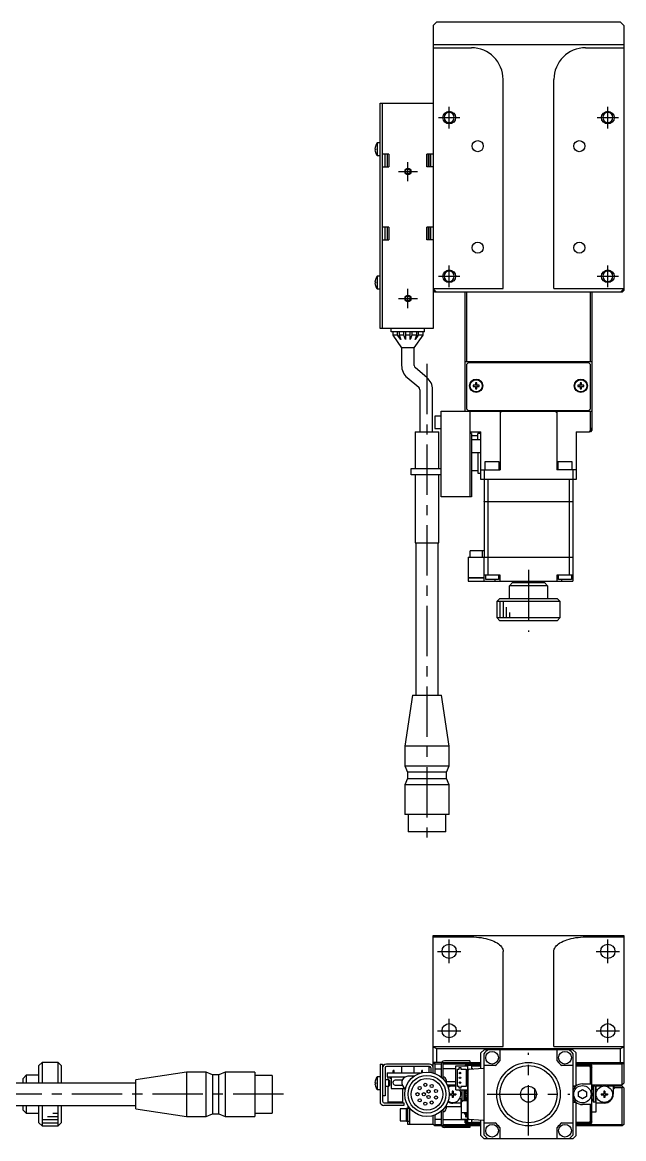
# Model space of a CAD drawing. Extents: x 0 to 759, y -8 to 648.
# Drawn here: x 176.2 to 365.8, y 296.2 to 647.8 of the extents above; entities that cross this region are included whole.
import ezdxf

# ---------------------------------------------------------------- set-up
doc = ezdxf.new("R2010")
doc.units = 0
doc.header["$LTSCALE"] = 0.5
doc.linetypes.add('CENTER', pattern=[50.8, 31.75, -6.35, 6.35, -6.35])
for name, color, linetype in [('MSM_CENTER', 1, 'CENTER'), ('MSM_CONTINUOUS', 7, 'CONTINUOUS'), ('MSM_NARROW', 5, 'CONTINUOUS')]:
    doc.layers.add(name, color=color, linetype=linetype)

msp = doc.modelspace()

# ---------------------------------------------------------------- linework, layer by layer
at = {"layer": 'MSM_CENTER'}
for p, q in [((310.796693, 614.440488), (310.796693, 621.240488)), ((360.796693, 614.440488), (360.796693, 621.240488)), ((307.396693, 617.840488), (314.196693, 617.840488)), ((357.396693, 617.840488), (364.196693, 617.840488)), ((297.796693, 597.840488), (297.796693, 603.840488)), ((294.796693, 600.840488), (300.796693, 600.840488)), ((310.796693, 564.440488), (310.796693, 571.240488)), ((360.796693, 564.440488), (360.796693, 571.240488)), ((307.396693, 567.840488), (314.196693, 567.840488)), ((357.396693, 567.840488), (364.196693, 567.840488)), ((297.796693, 557.840488), (297.796693, 563.840488)), ((294.796693, 560.840488), (300.796693, 560.840488)), ((303.796693, 540.240488), (303.796693, 389.290488)), ((335.796693, 475.340488), (335.796693, 455.840488)), ((310.796693, 351.475418), (310.796693, 358.875418)), ((360.796693, 351.475418), (360.796693, 358.875418)), ((307.096693, 355.175418), (314.496693, 355.175418)), ((357.096693, 355.175418), (364.496693, 355.175418)), ((310.796693, 326.475418), (310.796693, 333.875418)), ((360.796693, 326.475418), (360.796693, 333.875418)), ((307.096693, 330.175418), (314.496693, 330.175418)), ((357.096693, 330.175418), (364.496693, 330.175418)), ((335.796693, 297.175419), (335.796693, 323.175419)), ((258.55, 310.175419), (117.45, 310.175419)), ((322.796693, 310.175419), (348.796693, 310.175419))]:
    msp.add_line(p, q, dxfattribs=at)
at = {"layer": 'MSM_CONTINUOUS'}
for p, q in [((306.796693, 647.840488), (305.796693, 646.840488)), ((364.796693, 647.840488), (306.796693, 647.840488)), ((365.796693, 646.840488), (364.796693, 647.840488)), ((305.796693, 646.840488), (305.796693, 551.340488)), ((365.796693, 646.840488), (365.796693, 563.340488)), ((305.796693, 640.840488), (365.796693, 640.840488)), ((305.796693, 639.840488), (317.796693, 639.840488)), ((353.796693, 639.840488), (365.796693, 639.840488)), ((327.796693, 564.039997), (327.796693, 629.840488)), ((343.796693, 564.039997), (343.796693, 629.840488)), ((288.996693, 551.340488), (288.996693, 622.340488)), ((288.996693, 622.340488), (305.796693, 622.340488)), ((289.796693, 551.340488), (289.796693, 622.340488)), ((287.54096, 608.790488), (287.54096, 608.769196)), ((288.098693, 609.840488), (288.098693, 605.840488)), ((288.996693, 609.840488), (288.098693, 609.840488)), ((287.409217, 608.040488), (287.54096, 608.040488)), ((287.54096, 607.640488), (287.409217, 607.640488)), ((287.54096, 608.040488), (287.54096, 607.640488)), ((287.54096, 606.911779), (287.54096, 606.890488)), ((288.098693, 605.840488), (288.996693, 605.840488)), ((291.796693, 606.340488), (289.796693, 606.340488)), ((290.596693, 602.340488), (290.596693, 606.340488)), ((291.296693, 606.340488), (291.296693, 602.340488)), ((291.796693, 606.340488), (291.796693, 602.340488)), ((303.796693, 602.340488), (303.796693, 606.340488)), ((305.796693, 606.340488), (303.796693, 606.340488)), ((304.296693, 602.340488), (304.296693, 606.340488)), ((304.496693, 602.340488), (304.496693, 606.340488)), ((304.996693, 602.340488), (304.996693, 606.340488)), ((289.796693, 602.340488), (291.796693, 602.340488)), ((305.796693, 602.340488), (303.796693, 602.340488)), ((291.796693, 583.340488), (289.796693, 583.340488)), ((290.596693, 579.340488), (290.596693, 583.340488)), ((291.296693, 583.340488), (291.296693, 579.340488)), ((291.796693, 583.340488), (291.796693, 579.340488)), ((305.796693, 583.340488), (303.796693, 583.340488)), ((303.796693, 579.340488), (303.796693, 583.340488)), ((304.296693, 579.340488), (304.296693, 583.340488)), ((304.496693, 579.340488), (304.496693, 583.340488)), ((304.996693, 579.340488), (304.996693, 583.340488)), ((289.796693, 579.340488), (291.796693, 579.340488)), ((305.796693, 579.340488), (303.796693, 579.340488)), ((287.54096, 566.790488), (287.54096, 566.769196)), ((288.098693, 567.840488), (288.098693, 563.840488)), ((288.996693, 567.840488), (288.098693, 567.840488)), ((287.409217, 566.040488), (287.54096, 566.040488)), ((287.54096, 565.640488), (287.409217, 565.640488)), ((287.54096, 566.040488), (287.54096, 565.640488)), ((287.54096, 564.911779), (287.54096, 564.890488)), ((288.098693, 563.840488), (288.996693, 563.840488)), ((305.796693, 564.039997), (327.796693, 564.039997)), ((305.796693, 563.840488), (306.796693, 562.840488)), ((305.796693, 563.340488), (306.296693, 562.840488)), ((306.046693, 563.090488), (306.296693, 563.340488)), ((365.296693, 562.840488), (306.296693, 562.840488)), ((315.796693, 525.340488), (315.796693, 562.840488)), ((316.296693, 562.840488), (316.296693, 540.840488)), ((343.796693, 564.039997), (365.796693, 564.039997)), ((355.296693, 540.840488), (355.296693, 562.840488)), ((355.796693, 562.840488), (355.796693, 519.340488)), ((364.796693, 562.840488), (365.796693, 563.840488)), ((365.296693, 563.340488), (365.546693, 563.090488)), ((365.296693, 562.840488), (365.796693, 563.340488)), ((305.796693, 551.340488), (288.996693, 551.340488)), ((292.546693, 550.340488), (292.546693, 551.340488)), ((303.046693, 550.340488), (292.546693, 550.340488)), ((293.046693, 550.340488), (293.046693, 549.340488)), ((294.546693, 549.340488), (293.046693, 549.340488)), ((293.046693, 549.340488), (295.796693, 545.340488)), ((294.546693, 549.340488), (294.546693, 550.340488)), ((295.546693, 547.885942), (294.546693, 549.340488)), ((295.046693, 550.340488), (295.046693, 549.340488)), ((296.546693, 549.340488), (295.046693, 549.340488)), ((295.046693, 549.340488), (295.546693, 547.885942)), ((296.546693, 549.340488), (296.546693, 550.340488)), ((297.046693, 547.885942), (296.546693, 549.340488)), ((297.046693, 550.340488), (297.046693, 547.885942)), ((298.546693, 549.340488), (297.046693, 549.340488)), ((298.546693, 547.885942), (298.546693, 550.340488)), ((299.046693, 549.340488), (298.546693, 547.885942)), ((299.046693, 550.340488), (299.046693, 549.340488)), ((300.546693, 549.340488), (299.046693, 549.340488)), ((299.796693, 545.340488), (302.546693, 549.340488)), ((300.046693, 547.885942), (300.546693, 549.340488)), ((301.046693, 549.340488), (300.046693, 547.885942)), ((300.546693, 549.340488), (300.546693, 550.340488)), ((301.046693, 550.340488), (301.046693, 549.340488)), ((302.546693, 549.340488), (301.046693, 549.340488)), ((302.546693, 549.340488), (302.546693, 550.340488)), ((303.046693, 550.340488), (303.046693, 551.340488)), ((299.796693, 545.340488), (295.796693, 545.340488)), ((295.796693, 545.340488), (295.796693, 539.739411)), ((299.796693, 539.739411), (299.796693, 545.340488)), ((303.755964, 535.95088), (300.153905, 538.973366)), ((355.796693, 540.840488), (315.796693, 540.840488)), ((316.796693, 540.540488), (316.296693, 540.040488)), ((316.296693, 540.040488), (316.296693, 526.040488)), ((354.796693, 540.540488), (316.796693, 540.540488)), ((321.546693, 540.840488), (321.546693, 540.540488)), ((322.046693, 540.840488), (322.046693, 540.540488)), ((327.546693, 540.540488), (327.546693, 540.840488)), ((330.996693, 540.840488), (330.796693, 540.640488)), ((340.796693, 540.640488), (330.796693, 540.640488)), ((330.796693, 540.640488), (330.796693, 540.540488)), ((340.796693, 540.640488), (340.596693, 540.840488)), ((340.796693, 540.540488), (340.796693, 540.640488)), ((344.046693, 540.840488), (344.046693, 540.540488)), ((349.546693, 540.540488), (349.546693, 540.840488)), ((350.046693, 540.540488), (350.046693, 540.840488)), ((355.296693, 540.040488), (354.796693, 540.540488)), ((355.296693, 526.040488), (355.296693, 540.040488)), ((297.582755, 535.909188), (301.184813, 532.886702)), ((301.542026, 532.120658), (301.542026, 518.840488)), ((305.542026, 518.840488), (305.542026, 532.120658)), ((319.056693, 533.580488), (318.377508, 533.580488)), ((318.377508, 533.100488), (319.056693, 533.100488)), ((319.056693, 534.259672), (319.056693, 533.580488)), ((319.056693, 533.100488), (319.056693, 532.421303)), ((319.536693, 533.580488), (319.536693, 534.259672)), ((320.215877, 533.580488), (319.536693, 533.580488)), ((319.536693, 532.421303), (319.536693, 533.100488)), ((319.536693, 533.100488), (320.215877, 533.100488)), ((352.056693, 533.580488), (351.377508, 533.580488)), ((351.377508, 533.100488), (352.056693, 533.100488)), ((352.056693, 534.259672), (352.056693, 533.580488)), ((352.056693, 533.100488), (352.056693, 532.421303)), ((352.536693, 533.580488), (352.536693, 534.259672)), ((353.215877, 533.580488), (352.536693, 533.580488)), ((352.536693, 532.421303), (352.536693, 533.100488)), ((352.536693, 533.100488), (353.215877, 533.100488)), ((308.296693, 498.340488), (308.296693, 525.340488)), ((308.296693, 525.340488), (355.796693, 525.340488)), ((316.296693, 526.040488), (316.796693, 525.540488)), ((316.796693, 525.540488), (354.796693, 525.540488)), ((317.296693, 525.340488), (317.296693, 498.340488)), ((321.546693, 525.540488), (321.546693, 525.340488)), ((325.796693, 525.540488), (325.796693, 525.340488)), ((326.796693, 525.540488), (326.796693, 525.340488)), ((326.896693, 525.340488), (326.896693, 506.840488)), ((326.896693, 524.840488), (327.396693, 525.340488)), ((328.296693, 525.540488), (328.296693, 525.340488)), ((343.296693, 525.340488), (343.296693, 525.540488)), ((344.196693, 525.340488), (344.696693, 524.840488)), ((344.696693, 525.340488), (344.696693, 506.840488)), ((344.796693, 525.540488), (344.796693, 525.340488)), ((345.796693, 525.340488), (345.796693, 525.540488)), ((350.046693, 525.340488), (350.046693, 525.540488)), ((354.796693, 525.540488), (355.296693, 526.040488)), ((355.296693, 519.45286), (355.296693, 525.340488)), ((306.296693, 523.740488), (306.296693, 519.940488)), ((308.296693, 523.740488), (306.296693, 523.740488)), ((300.046693, 518.840488), (307.546693, 518.840488)), ((300.046693, 518.840488), (300.046693, 507.340488)), ((306.296693, 519.940488), (308.296693, 519.940488)), ((307.546693, 507.340488), (307.546693, 518.840488)), ((317.296693, 518.840486), (320.796693, 518.840486)), ((317.796693, 518.340488), (317.296693, 518.340488)), ((317.796693, 518.340488), (317.796693, 498.340488)), ((319.796693, 517.590488), (317.796693, 517.590488)), ((319.796693, 516.340488), (319.796693, 518.340488)), ((320.796693, 518.340488), (319.796693, 518.340488)), ((320.796693, 503.840488), (320.796693, 518.840486)), ((350.796693, 518.840486), (350.796693, 503.840488)), ((350.796693, 518.840486), (354.990505, 518.840486)), ((354.990505, 518.840486), (355.296693, 519.45286)), ((355.296693, 518.840488), (354.990505, 518.840486)), ((355.296693, 519.45286), (355.796693, 519.95286)), ((355.796693, 519.340488), (355.296693, 518.840488)), ((320.796693, 516.340488), (317.796693, 516.340488)), ((317.796693, 512.340488), (320.796693, 512.340488)), ((319.796693, 512.340488), (319.796693, 505.840488)), ((298.796693, 505.340488), (298.796693, 507.340488)), ((298.796693, 507.340488), (308.296693, 507.340488)), ((319.796693, 506.590488), (317.796693, 506.590488)), ((320.796693, 506.840488), (326.896693, 506.840488)), ((321.796693, 506.840488), (321.796693, 496.850488)), ((326.546693, 509.340488), (322.046693, 509.340488)), ((322.046693, 509.340488), (322.046693, 506.840488)), ((326.546693, 506.840488), (326.546693, 509.340488)), ((350.796693, 506.840488), (344.696693, 506.840488)), ((349.546693, 509.340488), (345.046693, 509.340488)), ((345.046693, 509.340488), (345.046693, 506.840488)), ((349.546693, 506.840488), (349.546693, 509.340488)), ((349.796693, 506.840488), (349.796693, 496.850488)), ((308.296693, 505.340488), (298.796693, 505.340488)), ((300.046693, 505.340488), (300.046693, 483.840488)), ((307.546693, 483.840488), (307.546693, 505.340488)), ((319.796693, 505.840488), (320.796693, 505.840488)), ((350.796693, 503.840488), (320.796693, 503.840488)), ((322.95146, 503.840488), (322.95146, 496.850488)), ((348.641925, 503.840488), (348.641925, 496.850488)), ((317.796693, 498.340488), (308.296693, 498.340488)), ((321.796693, 496.850488), (349.796693, 496.850488)), ((321.796693, 496.840488), (321.796693, 479.350488)), ((349.796693, 496.840488), (321.796693, 496.840488)), ((321.806693, 496.840488), (321.806693, 496.850488)), ((322.95146, 496.840488), (322.95146, 479.350488)), ((322.955353, 496.840488), (322.955353, 496.850488)), ((348.638032, 496.840488), (348.638032, 496.850488)), ((348.641925, 496.840488), (348.641925, 479.350488)), ((349.786693, 496.840488), (349.786693, 496.850488)), ((349.796693, 496.840488), (349.796693, 479.350488)), ((300.046693, 483.840488), (307.546693, 483.840488)), ((300.296693, 483.840488), (300.296693, 435.840488)), ((307.296693, 435.840488), (307.296693, 483.840488)), ((316.796693, 479.340488), (316.796693, 472.850488)), ((316.796693, 479.340488), (349.796693, 479.340488)), ((317.396693, 479.340488), (317.396693, 481.340488)), ((321.796693, 481.340488), (317.396693, 481.340488)), ((317.796693, 479.340488), (317.796693, 479.350488)), ((317.796693, 479.350488), (349.796693, 479.350488)), ((321.296693, 479.350488), (321.296693, 481.340488)), ((321.796693, 471.840488), (321.796693, 479.340488)), ((321.806693, 479.340488), (321.806693, 479.350488)), ((322.95146, 479.340488), (322.95146, 473.840488)), ((322.955353, 479.340488), (322.955353, 479.350488)), ((348.638032, 479.340488), (348.638032, 479.350488)), ((348.641925, 479.340488), (348.641925, 473.840488)), ((349.786693, 479.340488), (349.786693, 479.350488)), ((349.796693, 479.340488), (349.796693, 471.840488)), ((316.796693, 472.850488), (321.796693, 472.850488)), ((316.796693, 472.840488), (316.796693, 471.840488)), ((321.796693, 472.840488), (316.796693, 472.840488)), ((316.796693, 471.840488), (349.796693, 471.840488)), ((316.806693, 472.840488), (316.806693, 472.850488)), ((321.796693, 473.840488), (326.796693, 473.840488)), ((322.296693, 472.340488), (322.296693, 473.840488)), ((326.296693, 472.340488), (322.296693, 472.340488)), ((325.296693, 471.840488), (325.296693, 472.340488)), ((326.296693, 473.840488), (326.296693, 472.340488)), ((326.796693, 473.840488), (326.796693, 471.840488)), ((330.796693, 471.340488), (329.796693, 470.340488)), ((330.796693, 471.340488), (340.796693, 471.340488)), ((333.296693, 471.340488), (333.296693, 471.840488)), ((337.796693, 471.340488), (337.796693, 471.840488)), ((341.796693, 470.340488), (340.796693, 471.340488)), ((344.796693, 471.840488), (344.796693, 473.840488)), ((344.796693, 473.840488), (349.796693, 473.840488)), ((345.296693, 472.340488), (345.296693, 473.840488)), ((349.296693, 472.340488), (345.296693, 472.340488)), ((346.296693, 471.840488), (346.296693, 472.340488)), ((349.296693, 473.840488), (349.296693, 472.340488)), ((329.796693, 466.340488), (329.796693, 470.340488)), ((341.796693, 470.340488), (329.796693, 470.340488)), ((341.796693, 470.340488), (341.796693, 466.340488)), ((326.796693, 466.340488), (325.796693, 465.340488)), ((345.796693, 465.340488), (325.796693, 465.340488)), ((325.796693, 465.340488), (325.796693, 460.340488)), ((326.796693, 466.340488), (344.796693, 466.340488)), ((345.796693, 465.340488), (344.796693, 466.340488)), ((345.796693, 460.340488), (345.796693, 465.340488)), ((325.796693, 460.340488), (345.796693, 460.340488)), ((325.796693, 460.340488), (326.796693, 459.340488)), ((344.796693, 459.340488), (326.796693, 459.340488)), ((344.796693, 459.340488), (345.796693, 460.340488)), ((299.226693, 435.840488), (296.796693, 419.840488)), ((299.226693, 435.840488), (308.366693, 435.840488)), ((310.796693, 419.840488), (308.366693, 435.840488)), ((310.796693, 419.840488), (296.796693, 419.840488)), ((296.796693, 419.840488), (296.796693, 413.640488)), ((310.796693, 413.640488), (310.796693, 419.840488)), ((296.796693, 413.640488), (310.796693, 413.640488)), ((296.796693, 413.640488), (297.646693, 411.640488)), ((309.946693, 411.640488), (297.646693, 411.640488)), ((297.646693, 411.640488), (297.646693, 409.640488)), ((309.946693, 411.640488), (310.796693, 413.640488)), ((309.946693, 409.640488), (309.946693, 411.640488)), ((297.646693, 409.640488), (296.796693, 407.640488)), ((297.646693, 409.640488), (309.946693, 409.640488)), ((310.796693, 407.640488), (309.946693, 409.640488)), ((310.796693, 407.640488), (296.796693, 407.640488)), ((296.796693, 407.640488), (296.796693, 398.340488)), ((310.796693, 398.340488), (310.796693, 407.640488)), ((310.796693, 398.340488), (296.796693, 398.340488)), ((297.846693, 398.340488), (297.846693, 392.840488)), ((309.746693, 392.840488), (309.746693, 398.340488)), ((309.746693, 392.840488), (297.846693, 392.840488)), ((305.796693, 360.175418), (365.796693, 360.175418)), ((305.796693, 316.883623), (305.796693, 360.175418)), ((305.796693, 359.719692), (317.796693, 359.719692)), ((317.796693, 359.719692), (318.581284, 359.705643)), ((318.581284, 359.705643), (319.361037, 359.663584)), ((319.361037, 359.663584), (320.131146, 359.593774)), ((320.131146, 359.593774), (320.886862, 359.496644)), ((320.886862, 359.496644), (321.623527, 359.372791)), ((321.623527, 359.372791), (322.336598, 359.22298)), ((322.336598, 359.22298), (323.021678, 359.048134)), ((323.021678, 359.048134), (323.674545, 358.849332)), ((323.674545, 358.849332), (324.291173, 358.627799)), ((347.302212, 358.627799), (347.91884, 358.849332)), ((347.91884, 358.849332), (348.571707, 359.048134)), ((348.571707, 359.048134), (349.256788, 359.22298)), ((349.256788, 359.22298), (349.969858, 359.372791)), ((349.969858, 359.372791), (350.706523, 359.496644)), ((350.706523, 359.496644), (351.462239, 359.593774)), ((351.462239, 359.593774), (352.232348, 359.663584)), ((352.232348, 359.663584), (353.012102, 359.705643)), ((353.012102, 359.705643), (353.796693, 359.719692)), ((353.796693, 359.719692), (365.796693, 359.719692)), ((365.796693, 360.175418), (365.796693, 313.675418)), ((324.291173, 358.627799), (324.86776, 358.384901)), ((324.86776, 358.384901), (325.400752, 358.122135)), ((325.400752, 358.122135), (325.886862, 357.841121)), ((325.886862, 357.841121), (326.323094, 357.543592)), ((326.323094, 357.543592), (326.706758, 357.231383)), ((326.706758, 357.231383), (327.035488, 356.906418)), ((327.035488, 356.906418), (327.307258, 356.570701)), ((327.307258, 356.570701), (327.520392, 356.226301)), ((327.520392, 356.226301), (327.673576, 355.875342)), ((327.673576, 355.875342), (327.765866, 355.519988)), ((327.765866, 355.519988), (327.796693, 355.162429)), ((343.796693, 355.162429), (343.827519, 355.519988)), ((343.827519, 355.519988), (343.919809, 355.875342)), ((343.919809, 355.875342), (344.072993, 356.226301)), ((344.072993, 356.226301), (344.286127, 356.570701)), ((344.286127, 356.570701), (344.557897, 356.906418)), ((344.557897, 356.906418), (344.886627, 357.231383)), ((344.886627, 357.231383), (345.270291, 357.543592)), ((345.270291, 357.543592), (345.706523, 357.841121)), ((345.706523, 357.841121), (346.192633, 358.122135)), ((346.192633, 358.122135), (346.725625, 358.384901)), ((346.725625, 358.384901), (347.302212, 358.627799)), ((327.796693, 325.175418), (327.796693, 355.162429)), ((343.796693, 325.175418), (343.796693, 355.162429)), ((305.796693, 325.175418), (327.796693, 325.175418)), ((305.796693, 325.084496), (306.796693, 324.62877)), ((306.796693, 324.62877), (306.796693, 320.175418)), ((306.796693, 324.62877), (364.796693, 324.62877)), ((321.796693, 324.175419), (320.796693, 323.175419)), ((349.796693, 324.175419), (321.796693, 324.175419)), ((326.796693, 324.175419), (326.796693, 320.675419)), ((343.796693, 325.175418), (365.796693, 325.175418)), ((344.796693, 320.675419), (344.796693, 324.175419)), ((350.796693, 323.175419), (349.796693, 324.175419)), ((364.796693, 324.62877), (365.796693, 325.084496)), ((364.796693, 320.175418), (364.796693, 324.62877)), ((182.5, 320.175419), (181.5, 319.175419)), ((182.5, 320.175419), (182.5, 313.675419)), ((187.5, 320.175419), (182.5, 320.175419)), ((187.5, 313.675419), (187.5, 320.175419)), ((188.5, 319.175419), (187.5, 320.175419)), ((308.430667, 320.175418), (305.796693, 320.175418)), ((305.796693, 319.675418), (306.296693, 320.175418)), ((308.996693, 320.175419), (317.296693, 320.175419)), ((317.296693, 320.675419), (309.296693, 320.675419)), ((317.296693, 320.675419), (317.296693, 320.175419)), ((317.296693, 320.175418), (320.796693, 320.175418)), ((317.296693, 320.175418), (317.646693, 319.825418)), ((320.796693, 318.355492), (320.796693, 323.175419)), ((321.796693, 297.330187), (321.796693, 323.020652)), ((349.796693, 323.020652), (349.796693, 297.330187)), ((350.796693, 312.775419), (350.796693, 323.175419)), ((350.796693, 320.175418), (365.796693, 320.175418)), ((353.946693, 319.825418), (354.296693, 320.175418)), ((365.296693, 320.175418), (365.796693, 319.675418)), ((181.5, 313.675419), (181.5, 319.175419)), ((188.5, 319.175419), (188.5, 313.675419)), ((228, 317.175419), (212, 314.745419)), ((228, 317.175419), (228, 303.175419)), ((234.2, 317.175419), (228, 317.175419)), ((234.2, 303.175419), (234.2, 317.175419)), ((236.2, 316.325419), (234.2, 317.175419)), ((240.2, 317.175419), (238.2, 316.325419)), ((240.2, 317.175419), (240.2, 303.175419)), ((249.5, 317.175419), (240.2, 317.175419)), ((249.5, 317.175419), (249.5, 303.175419)), ((288.996693, 319.675418), (288.996693, 307.875418)), ((288.996693, 319.675418), (289.796693, 319.675418)), ((289.796693, 319.675418), (289.796693, 307.975418)), ((290.596693, 318.475418), (290.596693, 309.675418)), ((304.596693, 319.675418), (290.996693, 319.675418)), ((304.596693, 318.875418), (290.996693, 318.875418)), ((291.296693, 316.875418), (301.769376, 316.875418)), ((291.296693, 316.875418), (291.296693, 315.675418)), ((293.171693, 316.875418), (293.171693, 317.675418)), ((293.421693, 317.675418), (293.171693, 317.675418)), ((293.421693, 316.875418), (293.421693, 317.675418)), ((295.796693, 318.875418), (295.796693, 316.875418)), ((299.796693, 316.875418), (299.796693, 318.875418)), ((302.171693, 316.984191), (302.171693, 317.675418)), ((302.421693, 317.675418), (302.171693, 317.675418)), ((302.421693, 317.039046), (302.421693, 317.675418)), ((304.496693, 317.140331), (304.496693, 318.675418)), ((304.943103, 318.675418), (304.496693, 318.675418)), ((304.996693, 318.475418), (304.996693, 317.071795)), ((306.046693, 319.925418), (306.296693, 319.675418)), ((306.296693, 319.675418), (306.296693, 316.713768)), ((308.296693, 319.675418), (306.296693, 319.675418)), ((308.296693, 318.075419), (306.296693, 318.075419)), ((308.296693, 319.675419), (308.296693, 315.537322)), ((308.796693, 319.975419), (308.796693, 315.074399)), ((320.796693, 319.675418), (308.796693, 319.675418)), ((312.896693, 318.175419), (308.796693, 318.175419)), ((312.896693, 311.600421), (312.896693, 319.100421)), ((312.896693, 319.100421), (316.596693, 319.100421)), ((313.396693, 312.600421), (313.396693, 318.100421)), ((313.396693, 318.100421), (313.946693, 318.100421)), ((313.946693, 318.600421), (314.446693, 318.600421)), ((313.946693, 318.100421), (313.946693, 318.600421)), ((314.446693, 318.600421), (314.446693, 318.100421)), ((314.446693, 318.100421), (316.096693, 318.100421)), ((316.296693, 319.675418), (315.796693, 319.175418)), ((315.796693, 319.175418), (315.796693, 319.100421)), ((316.096693, 318.100421), (316.096693, 312.600421)), ((316.296693, 319.100421), (316.296693, 319.475418)), ((316.296693, 319.475418), (320.796693, 319.475418)), ((316.596693, 319.175421), (316.596693, 301.175421)), ((317.796693, 319.175421), (316.596693, 319.175421)), ((316.796693, 319.475418), (316.796693, 319.175421)), ((316.796693, 302.554808), (316.796693, 317.796031)), ((317.075766, 318.0953), (321.496693, 318.404441)), ((317.646693, 319.825418), (320.796693, 319.825418)), ((317.796693, 319.175421), (317.796693, 318.145712)), ((317.796693, 319.075419), (320.796693, 319.075419)), ((318.221555, 318.175421), (317.796693, 318.175421)), ((321.496693, 318.404441), (321.796693, 318.425419)), ((325.296693, 319.175419), (321.796693, 319.175419)), ((349.796693, 319.175419), (346.296693, 319.175419)), ((350.796693, 319.825418), (353.946693, 319.825418)), ((365.296693, 319.675418), (350.796693, 319.675418)), ((350.796693, 319.475418), (355.296693, 319.475418)), ((350.796693, 319.075419), (355.296693, 319.075419)), ((354.796693, 319.075419), (354.796693, 319.475418)), ((355.296693, 318.463047), (354.990505, 319.075419)), ((355.796693, 319.175418), (355.296693, 319.675418)), ((355.296693, 319.475418), (355.296693, 319.075419)), ((355.296693, 319.075419), (355.796693, 318.575419)), ((355.296693, 313.42542), (355.296693, 318.463047)), ((355.796693, 317.963047), (355.296693, 318.463047)), ((355.796693, 318.675418), (355.696694, 318.675418)), ((355.796693, 301.175418), (355.796693, 319.175418)), ((365.296693, 319.675418), (365.546693, 319.925418)), ((365.296693, 313.175418), (365.296693, 319.675418)), ((212, 313.675419), (164, 313.675419)), ((176.5, 315.175419), (177.5, 316.175419)), ((176.5, 313.675419), (176.5, 315.175419)), ((177.5, 316.175419), (177.5, 313.675419)), ((181.5, 316.175419), (177.5, 316.175419)), ((212, 305.605419), (212, 314.745419)), ((236.2, 316.325419), (236.2, 304.025419)), ((238.2, 316.325419), (236.2, 316.325419)), ((238.2, 304.025419), (238.2, 316.325419)), ((255, 316.125419), (249.5, 316.125419)), ((255, 316.125419), (255, 304.225419)), ((287.409217, 313.875418), (287.54096, 313.875418)), ((287.54096, 313.475418), (287.409217, 313.475418)), ((287.54096, 314.625418), (287.54096, 314.604127)), ((287.54096, 313.875418), (287.54096, 313.475418)), ((288.098693, 315.675418), (288.098693, 311.675418)), ((288.996693, 315.675418), (288.098693, 315.675418)), ((291.796693, 314.675418), (290.596712, 314.675418)), ((291.296693, 315.675418), (297.036758, 315.675418)), ((291.546693, 314.675418), (291.546693, 315.675418)), ((291.796693, 312.675418), (291.796693, 314.675418)), ((291.996693, 314.475418), (291.796693, 314.675418)), ((291.996693, 314.475418), (291.996693, 312.875418)), ((292.091693, 315.675418), (292.091693, 315.125418)), ((292.546693, 315.125418), (292.091693, 315.125418)), ((292.546693, 315.675418), (292.546693, 311.975418)), ((295.942643, 314.575418), (293.796693, 314.575418)), ((293.796693, 313.075418), (295.942643, 313.075418)), ((299.664198, 315.825418), (297.796693, 315.825418)), ((308.296693, 315.675419), (308.12682, 315.675419)), ((309.796693, 314.675419), (309.796693, 313.78097)), ((309.796693, 314.175419), (312.896693, 314.175419)), ((310.121248, 313.175418), (312.896693, 313.175418)), ((352.796693, 313.42542), (355.796693, 313.42542)), ((355.996693, 313.175418), (365.296693, 313.175418)), ((355.996693, 311.725489), (355.996693, 313.175418)), ((365.796693, 313.675418), (365.296693, 313.175418)), ((287.54096, 312.746709), (287.54096, 312.725418)), ((288.098693, 311.675418), (288.996693, 311.675418)), ((290.596693, 309.675418), (289.796693, 309.675418)), ((290.596712, 312.675418), (291.796693, 312.675418)), ((291.546693, 307.675418), (291.546693, 312.675418)), ((291.796693, 312.675418), (291.996693, 312.875418)), ((292.546693, 311.975418), (297.032078, 311.975418)), ((296.046693, 311.975418), (296.046693, 307.675418)), ((311.18255, 312.675418), (310.335041, 312.675418)), ((310.896693, 310.320418), (310.896693, 310.030418)), ((310.896693, 310.320418), (311.691693, 310.320418)), ((310.896693, 310.030418), (311.691693, 310.030418)), ((311.426686, 310.320418), (311.426686, 310.030418)), ((312.041693, 311.175418), (311.751693, 311.175418)), ((311.751693, 311.175418), (311.751693, 310.380418)), ((311.751693, 310.645425), (312.041693, 310.645425)), ((311.751693, 309.970418), (311.751693, 309.175418)), ((311.751693, 309.705411), (312.041693, 309.705411)), ((312.041693, 311.175418), (312.041693, 310.380418)), ((312.041693, 309.970418), (312.041693, 309.175418)), ((312.101693, 310.320418), (312.896693, 310.320418)), ((312.101693, 310.030418), (312.896693, 310.030418)), ((312.366699, 310.030418), (312.366699, 310.320418)), ((312.896693, 312.675418), (312.610835, 312.675418)), ((312.896693, 311.600421), (316.596693, 311.600421)), ((312.896693, 310.320418), (312.896693, 310.030418)), ((313.946693, 312.600421), (313.396693, 312.600421)), ((313.946693, 312.100421), (313.946693, 312.600421)), ((314.446693, 312.100421), (313.946693, 312.100421)), ((314.300492, 311.554478), (314.380069, 311.600421)), ((316.096693, 312.600421), (314.446693, 312.600421)), ((314.446693, 312.600421), (314.446693, 312.100421)), ((314.796693, 311.600421), (314.796693, 307.872921)), ((315.396693, 311.600421), (315.396693, 308.172921)), ((315.796693, 308.581752), (315.796693, 311.600421)), ((316.596693, 311.175421), (315.796693, 311.175421)), ((316.596693, 310.425421), (315.796693, 310.425421)), ((316.596693, 309.925421), (315.796693, 309.925421)), ((316.046693, 310.425421), (316.046693, 311.175421)), ((316.046693, 309.175421), (316.046693, 309.925421)), ((316.171693, 310.425421), (316.171693, 311.175421)), ((316.171693, 309.175421), (316.171693, 309.925421)), ((337.796693, 308.675419), (337.796693, 311.675419)), ((349.796693, 312.775419), (350.796693, 312.775419)), ((349.796693, 312.664897), (350.707433, 312.664897)), ((351.546693, 310.897108), (352.796693, 311.618796)), ((351.546693, 309.453732), (351.546693, 310.897108)), ((352.796693, 311.618796), (354.046693, 310.897108)), ((354.046693, 310.897108), (354.046693, 309.453732)), ((355.796693, 312.950418), (355.996693, 312.950418)), ((355.996693, 311.725489), (355.796693, 311.610019)), ((356.196693, 312.675418), (356.196693, 307.675418)), ((356.796693, 312.675418), (356.196693, 312.675418)), ((356.796693, 312.675418), (356.796693, 307.675418)), ((356.996693, 312.675418), (356.996693, 311.725489)), ((358.98255, 312.675418), (356.996693, 312.675418)), ((356.996693, 311.725489), (357.292893, 311.554478)), ((358.696693, 310.320418), (358.696693, 310.030418)), ((358.696693, 310.320418), (359.491693, 310.320418)), ((358.696693, 310.030418), (359.491693, 310.030418)), ((359.226686, 310.320418), (359.226686, 310.030418)), ((359.841693, 311.175418), (359.551693, 311.175418)), ((359.551693, 311.175418), (359.551693, 310.380418)), ((359.551693, 310.645425), (359.841693, 310.645425)), ((359.551693, 309.970418), (359.551693, 309.175418)), ((359.551693, 309.705411), (359.841693, 309.705411)), ((359.841693, 311.175418), (359.841693, 310.380418)), ((359.841693, 309.970418), (359.841693, 309.175418)), ((359.901693, 310.320418), (360.696693, 310.320418)), ((359.901693, 310.030418), (360.696693, 310.030418)), ((360.166699, 310.030418), (360.166699, 310.320418)), ((365.296693, 312.675418), (360.410835, 312.675418)), ((360.696693, 310.320418), (360.696693, 310.030418)), ((362.496693, 312.675418), (362.496693, 310.175418)), ((362.996693, 312.175418), (362.496693, 312.528971)), ((362.496693, 311.675418), (362.996693, 312.175418)), ((365.296693, 312.175418), (362.996693, 312.175418)), ((365.296693, 312.675418), (365.796693, 312.175418)), ((365.296693, 312.175418), (365.546693, 312.425418)), ((365.296693, 300.675418), (365.296693, 312.175418)), ((365.796693, 312.175418), (365.796693, 300.675418)), ((164, 306.675419), (212, 306.675419)), ((176.5, 305.175419), (176.5, 306.675419)), ((177.5, 306.675419), (177.5, 304.175419)), ((181.5, 301.175419), (181.5, 306.675419)), ((182.5, 306.675419), (182.5, 300.175419)), ((187.5, 300.175419), (187.5, 306.675419)), ((188.5, 306.675419), (188.5, 301.175419)), ((296.496693, 306.675418), (290.196693, 306.675418)), ((290.296693, 307.475418), (296.496693, 307.475418)), ((292.546693, 307.675418), (291.546693, 307.675418)), ((292.546693, 307.775418), (295.046693, 307.775418)), ((292.546693, 307.675418), (292.546693, 307.775418)), ((293.346693, 307.775418), (293.346693, 307.675418)), ((293.346693, 307.675418), (294.246693, 307.675418)), ((293.721693, 307.775418), (293.721693, 307.675418)), ((293.871693, 307.775418), (293.871693, 307.675418)), ((294.246693, 307.775418), (294.246693, 307.675418)), ((295.046693, 307.675418), (295.046693, 307.775418)), ((296.046693, 307.675418), (295.046693, 307.675418)), ((296.496693, 307.475418), (296.496693, 306.675418)), ((297.796691, 306.569871), (297.796691, 305.675418)), ((309.796693, 306.569868), (309.796693, 305.675419)), ((314.716693, 306.175419), (309.796693, 306.175419)), ((312.041693, 309.175418), (311.751693, 309.175418)), ((314.596693, 307.375418), (311.896693, 307.375418)), ((314.596693, 308.625347), (314.300492, 308.796359)), ((314.596693, 306.175419), (314.596693, 308.625347)), ((314.596693, 306.075421), (314.596693, 302.275421)), ((314.716693, 306.075421), (314.596693, 306.075421)), ((314.716693, 304.372921), (314.716693, 307.7515)), ((314.745982, 307.82221), (315.067403, 308.143632)), ((315.138114, 308.172921), (316.396693, 308.172921)), ((315.596693, 308.625347), (315.796693, 308.740817)), ((315.596693, 308.625347), (315.596693, 308.175418)), ((315.596693, 308.175418), (315.606693, 308.175418)), ((315.59919, 308.172921), (315.596693, 308.175418)), ((315.606693, 308.282921), (315.606693, 308.172921)), ((316.366693, 309.175421), (315.796693, 309.175421)), ((316.359395, 308.675421), (315.796693, 308.675421)), ((315.836693, 308.282921), (315.836693, 308.172921)), ((316.266693, 308.612921), (315.936693, 308.612921)), ((315.936693, 308.382921), (316.266693, 308.382921)), ((316.046693, 308.612921), (316.046693, 308.675421)), ((316.046693, 308.172921), (316.046693, 308.382921)), ((316.171693, 308.612921), (316.171693, 308.675421)), ((316.171693, 308.172921), (316.171693, 308.382921)), ((316.366693, 308.712921), (316.366693, 309.222921)), ((316.366693, 309.222921), (316.596693, 309.222921)), ((316.366693, 308.972921), (316.596693, 308.972921)), ((316.366693, 308.906526), (316.596693, 308.906526)), ((316.496693, 308.072921), (316.496693, 304.372921)), ((316.596693, 307.487921), (316.496693, 307.487921)), ((316.596693, 306.925418), (316.496693, 306.925418)), ((316.596693, 306.075421), (316.496693, 306.075421)), ((316.596693, 305.952921), (316.496693, 305.952921)), ((316.596693, 308.675421), (316.594555, 308.675421)), ((350.707436, 307.685941), (349.796693, 307.685941)), ((350.796693, 307.575419), (349.796693, 307.575419)), ((350.796693, 297.175419), (350.796693, 307.575419)), ((352.796693, 308.732044), (351.546693, 309.453732)), ((354.046693, 309.453732), (352.796693, 308.732044)), ((355.796693, 306.92542), (352.796693, 306.92542)), ((355.296693, 301.88779), (355.296693, 306.92542)), ((355.796693, 308.740817), (355.996693, 308.625347)), ((355.796693, 308.175418), (355.996693, 308.175418)), ((355.996693, 308.175418), (355.796693, 307.975418)), ((355.996693, 308.175418), (355.996693, 308.625347)), ((356.796693, 307.675418), (356.196693, 307.675418)), ((357.292893, 308.796359), (356.996693, 308.625347)), ((356.996693, 308.625347), (356.996693, 304.475418)), ((359.696693, 307.375418), (356.996693, 307.375418)), ((359.841693, 309.175418), (359.551693, 309.175418)), ((177.5, 304.175419), (176.5, 305.175419)), ((177.5, 304.175419), (181.5, 304.175419)), ((212, 305.605419), (228, 303.175419)), ((228, 303.175419), (234.2, 303.175419)), ((234.2, 303.175419), (236.2, 304.025419)), ((236.2, 304.025419), (238.2, 304.025419)), ((238.2, 304.025419), (240.2, 303.175419)), ((240.2, 303.175419), (249.5, 303.175419)), ((249.5, 304.225419), (255, 304.225419)), ((295.296693, 305.575418), (295.296693, 301.775418)), ((297.296693, 305.575418), (295.296693, 305.575418)), ((297.296693, 301.675418), (297.296693, 305.675418)), ((298.434791, 305.675418), (297.296693, 305.675418)), ((297.796693, 301.675418), (297.796691, 305.675418)), ((298.296693, 305.845292), (298.296693, 300.675418)), ((298.296693, 305.175418), (298.603263, 305.481989)), ((305.796693, 300.675418), (305.796693, 303.467215)), ((306.296693, 303.637071), (306.296693, 300.675418)), ((308.12682, 304.675419), (308.296693, 304.675419)), ((308.296693, 304.813516), (308.296693, 300.675419)), ((308.796693, 305.27644), (308.796693, 300.375419)), ((316.396693, 304.272921), (314.816693, 304.272921)), ((315.606693, 304.272921), (315.606693, 304.162921)), ((315.836693, 304.272921), (315.836693, 304.162921)), ((315.936693, 304.062921), (316.266693, 304.062921)), ((316.266693, 303.832921), (315.936693, 303.832921)), ((316.046693, 304.062921), (316.046693, 304.272921)), ((316.046693, 303.000421), (316.046693, 303.832921)), ((316.596693, 303.000421), (316.046693, 303.000421)), ((316.366693, 303.732921), (316.366693, 303.222921)), ((316.596693, 303.539316), (316.366693, 303.539316)), ((316.596693, 303.472921), (316.366693, 303.472921)), ((316.596693, 303.222921), (316.366693, 303.222921)), ((316.596693, 303.952921), (316.51266, 303.952921)), ((356.996693, 304.475418), (355.796693, 304.475418)), ((181.5, 301.175419), (182.5, 300.175419)), ((182.5, 300.175419), (187.5, 300.175419)), ((187.5, 300.175419), (188.5, 301.175419)), ((295.296693, 301.775418), (297.296693, 301.775418)), ((297.296693, 301.675418), (298.296693, 301.675418)), ((297.796693, 300.675418), (297.796693, 301.675418)), ((305.796693, 300.675418), (297.796693, 300.675418)), ((306.296693, 300.175418), (305.796693, 300.675418)), ((306.296693, 300.675418), (306.046693, 300.425418)), ((306.296693, 302.275419), (308.296693, 302.275419)), ((306.296693, 300.675418), (308.296693, 300.675418)), ((308.430668, 300.175418), (306.296693, 300.175418)), ((308.796693, 302.175419), (315.796693, 302.175419)), ((308.796693, 300.675418), (320.796693, 300.675418)), ((308.996693, 300.175419), (317.296693, 300.175419)), ((317.296693, 299.675419), (309.296693, 299.675419)), ((314.596693, 302.275421), (316.596693, 302.275421)), ((315.796693, 301.175418), (315.796693, 302.275421)), ((316.296693, 301.275417), (315.796693, 301.775417)), ((315.896692, 301.675418), (315.796693, 301.675418)), ((315.796693, 301.175418), (316.296693, 300.675418)), ((315.909061, 302.275421), (316.296693, 301.88779)), ((316.296693, 302.275421), (316.296693, 301.88779)), ((316.296693, 301.88779), (316.596693, 301.28779)), ((316.296693, 300.875418), (316.296693, 301.275417)), ((316.596693, 301.275417), (316.296693, 301.275417)), ((320.796693, 300.875418), (316.296693, 300.875418)), ((317.796693, 301.175421), (316.596693, 301.175421)), ((316.796693, 301.175421), (316.796693, 300.875418)), ((321.496693, 301.946397), (317.075766, 302.255538)), ((317.296693, 300.175419), (317.296693, 299.675419)), ((320.796693, 300.175418), (317.296693, 300.175419)), ((317.796693, 302.205126), (317.796693, 301.175421)), ((317.796693, 302.175421), (318.221497, 302.175421)), ((320.796693, 301.275417), (317.796693, 301.275417)), ((320.796693, 297.175419), (320.796693, 301.995346)), ((321.796693, 301.925419), (321.496693, 301.946397)), ((321.796693, 301.175419), (325.296693, 301.175419)), ((326.796693, 299.675419), (326.796693, 296.175419)), ((344.796693, 296.175419), (344.796693, 299.675419)), ((346.296693, 301.175419), (349.796693, 301.175419)), ((355.296693, 301.275417), (350.796693, 301.275417)), ((355.296693, 300.875418), (350.796693, 300.875418)), ((350.796693, 300.675418), (365.296693, 300.675418)), ((365.296693, 300.175418), (350.796693, 300.175418)), ((354.796693, 300.875418), (354.796693, 301.275417)), ((354.990506, 301.275417), (355.296693, 301.88779)), ((355.296693, 301.88779), (355.796693, 302.38779)), ((355.796693, 301.775417), (355.296693, 301.275417)), ((355.296693, 301.275417), (355.296693, 300.875418)), ((355.296693, 300.675418), (355.796693, 301.175418)), ((355.796693, 301.675418), (355.696694, 301.675418)), ((365.546693, 300.425418), (365.296693, 300.675418)), ((365.796693, 300.675418), (365.296693, 300.175418)), ((320.796693, 297.175419), (321.796693, 296.175419)), ((349.796693, 296.175419), (321.796693, 296.175419)), ((349.796693, 296.175419), (350.796693, 297.175419))]:
    msp.add_line(p, q, dxfattribs=at)
at = {"layer": 'MSM_CONTINUOUS', "extrusion": (0, 0, -1)}
for centre in [(-310.796693, 617.840488), (-360.796693, 617.840488), (-310.796693, 567.840488), (-360.796693, 567.840488)]:
    msp.add_circle(centre, 1.621, dxfattribs=at)
at = {"layer": 'MSM_CONTINUOUS'}
for centre, radius in [((319.796693, 608.840488), 1.75), ((351.796693, 608.840488), 1.75), ((297.796693, 600.840488), 0.7835), ((319.796693, 576.840488), 1.75), ((351.796693, 576.840488), 1.75), ((297.796693, 560.840488), 0.7835), ((319.296693, 533.340488), 2.1), ((319.296693, 533.340488), 1.9), ((352.296693, 533.340488), 2.1), ((352.296693, 533.340488), 1.9), ((310.796693, 355.175418), 2.25), ((360.796693, 355.175418), 2.25), ((310.796693, 330.175418), 2.25), ((360.796693, 330.175418), 2.25), ((324.296693, 321.675419), 2), ((347.296693, 321.675419), 2), ((335.796693, 310.175419), 10), ((303.796693, 310.175419), 7), ((314.196693, 316.850421), 0.25), ((335.796693, 310.175419), 9), ((303.796693, 310.175419), 5.95), ((303.796693, 310.175419), 5), ((303.275748, 313.129842), 0.5), ((305.296693, 312.773495), 0.5), ((314.196693, 315.350421), 0.25), ((314.196693, 313.850421), 0.25), ((300.796693, 310.175419), 0.5), ((301.498559, 312.103782), 0.5), ((302.796693, 310.175419), 0.5), ((304.296693, 311.041445), 0.5), ((304.296693, 309.309394), 0.5), ((306.61577, 311.20148), 0.5), ((306.61577, 309.149359), 0.5), ((335.796693, 310.175419), 2.5), ((352.796693, 310.17542), 2.75), ((359.696693, 310.175418), 2.6), ((301.498559, 308.247056), 0.5), ((303.275748, 307.220996), 0.5), ((305.296693, 307.577343), 0.5), ((324.296693, 298.675419), 2), ((347.296693, 298.675419), 2)]:
    msp.add_circle(centre, radius, dxfattribs=at)
for centre, radius, start, end in [((317.796693, 629.840488), 10, 0, 90), ((353.796693, 629.840488), 10, 90, 180), ((290.596693, 607.840488), 3.193744, 163.094742, 176.40965), ((290.596693, 607.840488), 3.2, 141.317813, 162.729995), ((290.596693, 607.840488), 3.193744, 183.59035, 196.905258), ((290.596693, 607.840488), 3.2, 197.270005, 218.682187), ((290.596693, 565.840488), 3.193744, 163.094742, 176.40965), ((290.596693, 565.840488), 3.2, 141.317813, 162.729995), ((290.596693, 565.840488), 3.193744, 183.59035, 196.905258), ((290.596693, 565.840488), 3.2, 197.270005, 218.682187), ((300.796693, 539.739411), 5, 180, 230), ((300.796693, 539.739411), 1, 180, 230), ((300.542026, 532.120658), 5, 0, 50), ((300.542026, 532.120658), 1, 0, 50), ((319.296693, 533.340488), 0.95, 165.36671, 194.63329), ((319.296693, 533.340488), 0.364721, 138.849633, 221.150367), ((319.296693, 533.340488), 0.95, 75.36671, 104.63329), ((319.296693, 533.340488), 0.364721, 48.849633, 131.150367), ((319.296693, 533.340488), 0.364721, 228.849633, 311.150367), ((319.296693, 533.340488), 0.95, 255.36671, 284.63329), ((319.296693, 533.340488), 0.364721, 318.849633, 41.150367), ((319.296693, 533.340488), 0.95, 345.36671, 14.63329), ((352.296693, 533.340488), 0.95, 165.36671, 194.63329), ((352.296693, 533.340488), 0.364721, 138.849633, 221.150367), ((352.296693, 533.340488), 0.95, 75.36671, 104.63329), ((352.296693, 533.340488), 0.364721, 48.849633, 131.150367), ((352.296693, 533.340488), 0.364721, 228.849633, 311.150367), ((352.296693, 533.340488), 0.95, 255.36671, 284.63329), ((352.296693, 533.340488), 0.364721, 318.849633, 41.150367), ((352.296693, 533.340488), 0.95, 345.36671, 14.63329), ((335.796693, 310.175419), 19, 132.536898, 137.463102), ((335.796693, 310.175419), 19, 42.536898, 47.463102), ((309.296693, 319.675419), 1, 90, 180), ((308.996693, 319.975419), 0.2, 90, 180), ((312.632614, 333.339498), 19, 311.799844, 318.200156), ((358.960771, 333.339498), 19, 221.799844, 228.200156), ((290.996693, 318.475418), 1.2, 90, 180), ((290.996693, 318.475418), 0.4, 90, 180), ((304.596693, 318.475418), 1.2, 0, 90), ((304.596693, 318.475418), 0.4, 0, 90), ((317.096693, 317.796031), 0.3, 94, 180), ((290.596693, 313.675418), 3.193744, 163.094742, 176.40965), ((290.596693, 313.675418), 3.193744, 183.59035, 196.905258), ((290.596693, 313.675418), 3.2, 141.317813, 162.729995), ((293.796693, 313.825418), 0.75, 90, 270.00000112), ((297.796693, 313.825418), 2, 90, 247.53770643), ((299.796693, 314.675419), 1, 118.998818, 144.268261), ((308.796693, 314.675419), 1, 0, 90), ((352.796693, 310.17542), 3.25, 90, 130.004596), ((290.596693, 313.675418), 3.2, 197.270005, 218.682187), ((311.896693, 310.175418), 2.6, 236.30007, 33.23525874), ((311.896693, 310.175418), 2.6, 67.380135, 123.699916), ((311.691693, 310.380418), 0.06, 270, 0), ((311.691693, 309.970418), 0.06, 0, 90), ((312.101693, 310.380418), 0.06, 180, 270), ((312.101693, 309.970418), 0.06, 90, 180), ((315.211693, 310.060418), 1.75, 121.378274, 127.005971), ((315.096694, 310.175418), 1.5875, 116.150472, 126.197255), ((318.296693, 310.175418), 2.6, 164.057631, 195.94234131), ((352.800313, 310.17276), 3.254365, 130.023317, 157.370445), ((356.496694, 310.175418), 1.5875, 100.89309, 116.164224), ((353.296693, 310.175418), 2.6, 344.057631, 15.942369), ((356.496694, 310.175418), 1.5875, 53.802808, 79.106984), ((356.381693, 310.060418), 1.75, 52.994029, 58.621726), ((359.491693, 310.380418), 0.06, 270, 0), ((359.491693, 309.970418), 0.06, 0, 90), ((359.696693, 310.175418), 2.8, 270, 0), ((359.901693, 310.380418), 0.06, 180, 270), ((359.901693, 309.970418), 0.06, 90, 180), ((290.196693, 307.875418), 1.2, 180, 270), ((290.296693, 307.975418), 0.5, 180, 270), ((311.896693, 310.175418), 2.8, 237.382963, 270), ((315.211693, 310.290418), 1.75, 232.994029, 238.621726), ((315.096694, 310.175418), 1.5875, 233.802745, 259.10691), ((314.816693, 307.7515), 0.1, 135, 180), ((315.138114, 308.072921), 0.1, 90, 135), ((315.096694, 310.175418), 1.5875, 280.893016, 296.164144), ((315.936693, 308.282921), 0.33, 90, 180), ((315.936693, 308.282921), 0.1, 90, 180), ((316.266693, 308.712921), 0.33, 270, 0), ((316.266693, 308.712921), 0.1, 270, 0), ((316.396693, 308.072921), 0.1, 0, 90), ((352.800104, 310.177926), 3.254113, 202.630231, 229.977817), ((352.796693, 310.17542), 3.25, 229.995459, 270), ((356.496694, 310.175418), 1.5875, 243.835776, 259.10691), ((356.496694, 310.175418), 1.5875, 280.893016, 306.197192), ((356.381693, 310.290418), 1.75, 301.378274, 307.005971), ((299.796693, 305.675419), 1, 216.869969, 241.001182), ((308.796693, 305.675419), 1, 270, 0), ((314.816693, 304.372921), 0.1, 180, 270), ((315.936693, 304.162921), 0.33, 180, 270), ((315.936693, 304.162921), 0.1, 180, 270), ((316.266693, 303.732921), 0.33, 0, 90), ((316.266693, 303.732921), 0.1, 0, 90), ((316.396693, 304.372921), 0.1, 270, 0), ((317.096693, 302.554808), 0.3, 180, 266), ((309.296693, 300.675419), 1, 180, 270), ((308.996693, 300.375419), 0.2, 180, 270), ((312.632614, 287.011341), 19, 41.799844, 48.200156), ((358.960771, 287.011341), 19, 131.799844, 138.200156), ((335.796693, 310.175419), 19, 222.536898, 227.463102), ((335.796693, 310.175419), 19, 312.536898, 317.463102)]:
    msp.add_arc(centre, radius, start, end, dxfattribs=at)
at = {"layer": 'MSM_NARROW'}
for p, q in [((326.796693, 465.340488), (326.796693, 460.340488)), ((327.796693, 465.340488), (327.796693, 460.340488)), ((328.796693, 463.640488), (328.796693, 460.340488)), ((329.796693, 461.940488), (329.796693, 460.340488)), ((184.2, 303.175419), (187.5, 303.175419)), ((185.9, 304.175419), (187.5, 304.175419)), ((182.5, 302.175419), (187.5, 302.175419)), ((182.5, 301.175419), (187.5, 301.175419))]:
    msp.add_line(p, q, dxfattribs=at)
for centre, radius in [((310.796693, 617.840488), 2), ((360.796693, 617.840488), 2), ((297.796693, 600.840488), 1), ((310.796693, 567.840488), 2), ((360.796693, 567.840488), 2), ((297.796693, 560.840488), 1)]:
    msp.add_circle(centre, radius, dxfattribs=at)

doc.saveas('drawing.dxf')
